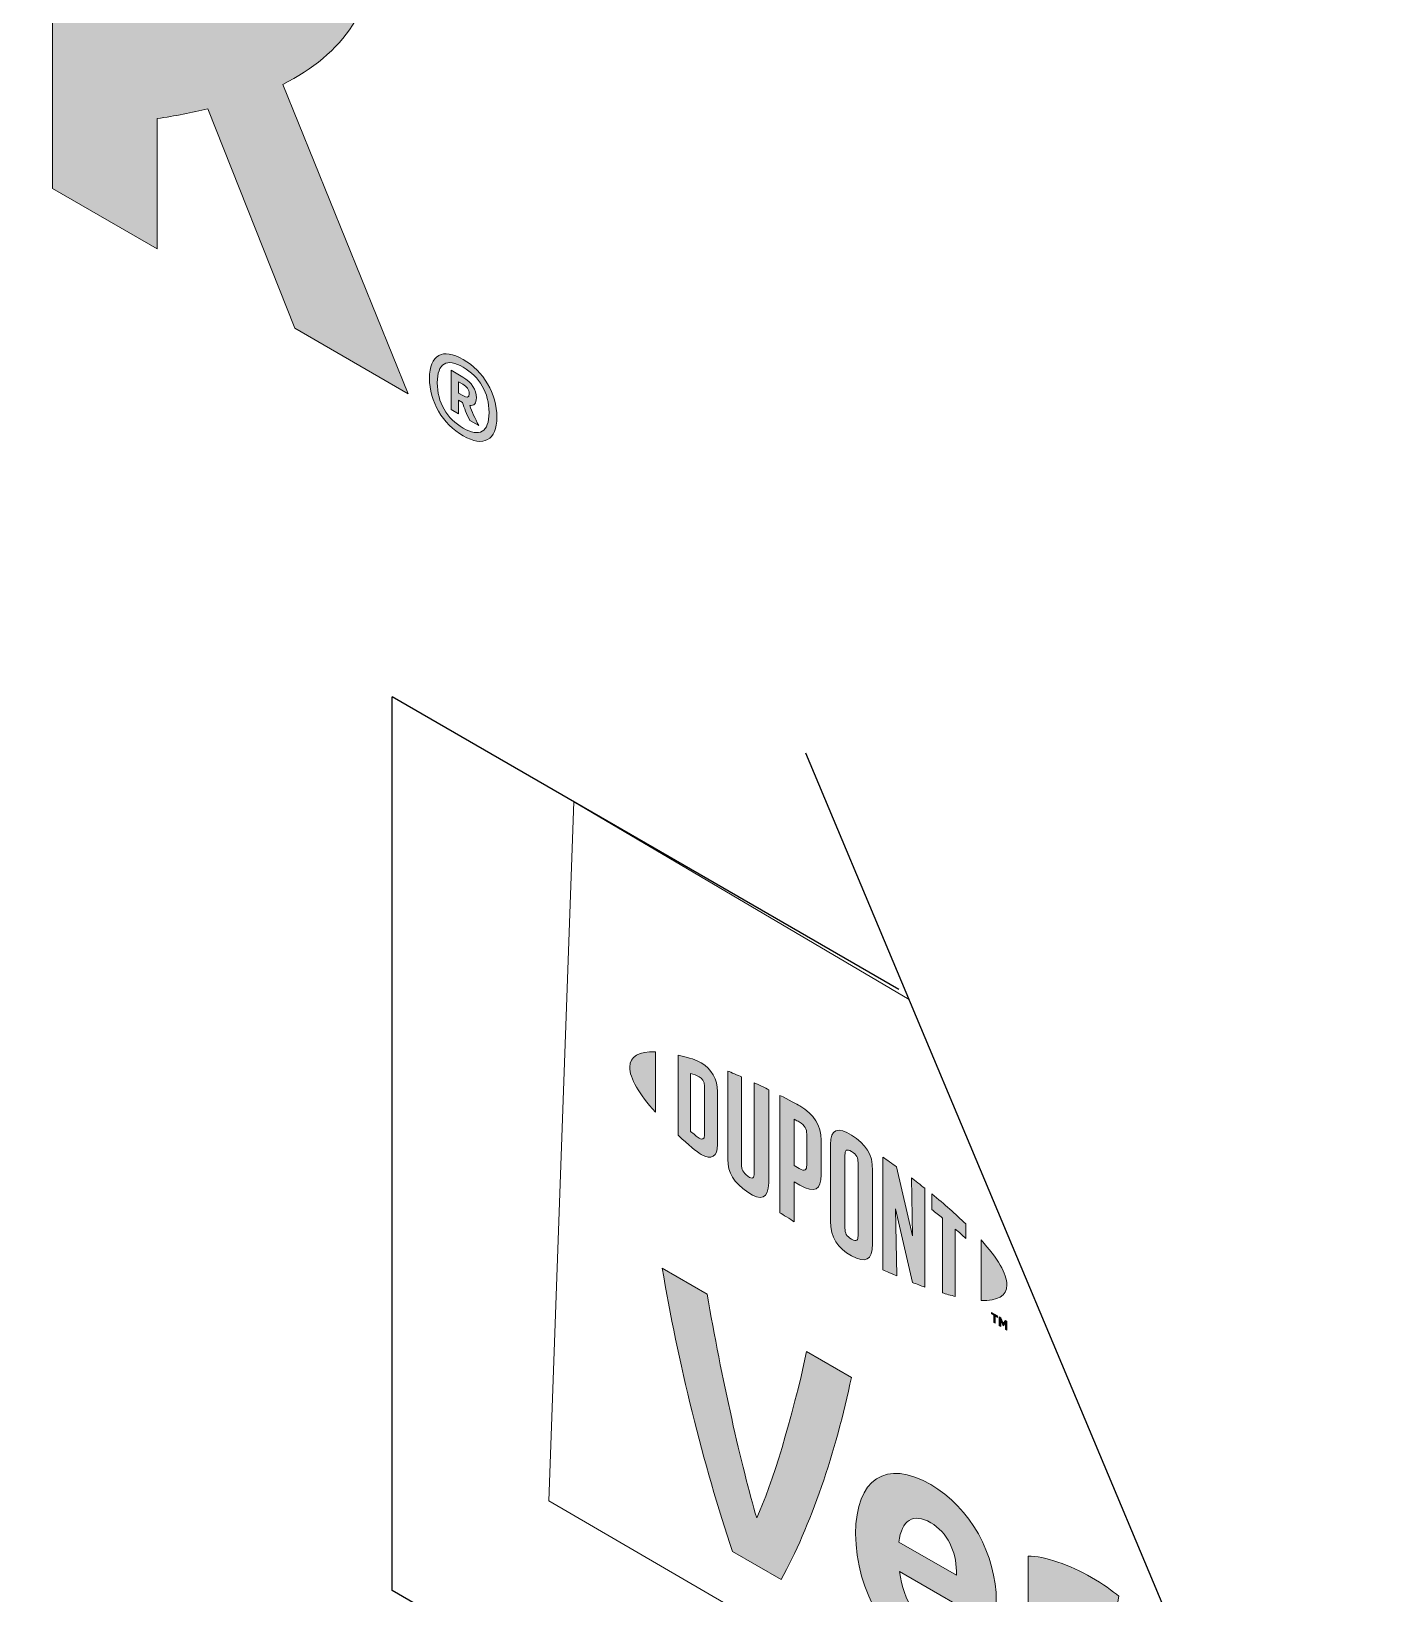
# Model space of a CAD drawing. Header units: inches. Extents: x -20.7 to 76.3, y -55.2 to 19.1.
# Drawn here: x 62.811 to 63.295, y -34.939 to -34.376 of the extents above; entities that cross this region are included whole.
import ezdxf

# ---------------------------------------------------------------- set-up
doc = ezdxf.new("R2010")
doc.units = ezdxf.units.IN
doc.header["$MEASUREMENT"] = 0
for name, color, linetype, lineweight in [('G-ANNO-TTLB', 7, 'Continuous', 0), ('LOGOS', 7, 'Continuous', 0), ('TYVEK', 7, 'Continuous', 0)]:
    doc.layers.add(name, color=color, linetype=linetype, lineweight=lineweight)

# ---------------------------------------------------------------- blocks, each defined once
blk = doc.blocks.new('Block_343')
at = {"layer": 'TYVEK', "true_color": 0x18467f, "transparency": 33554687}
h = blk.add_hatch(color=156, dxfattribs=at)
h.dxf.hatch_style = 2
edge = h.paths.add_edge_path()
edge.add_spline(control_points=[(63.02603, -34.74903), (63.02603, -34.75302), (63.0294, -34.75869), (63.03529, -34.76529), (63.03529, -34.76529), (63.03529, -34.74354), (63.03529, -34.74354), (63.0294, -34.74332), (63.02603, -34.74508), (63.02603, -34.74903)], knot_values=[0, 0, 0, 0, 1, 1, 1, 2, 2, 2, 3, 3, 3, 3], degree=3, periodic=0)
edge.add_line((63.02603, -34.74903), (63.02603, -34.74903))
h = blk.add_hatch(color=156, dxfattribs=at)
h.dxf.hatch_style = 2
edge = h.paths.add_edge_path()
edge.add_spline(control_points=[(63.05298, -34.77348), (63.05298, -34.77514), (63.0521, -34.7752), (63.05106, -34.77459), (63.05024, -34.77412), (63.04899, -34.77306), (63.04796, -34.77215), (63.04796, -34.77215), (63.04796, -34.75135), (63.04796, -34.75135), (63.04899, -34.75163), (63.05024, -34.75202), (63.05106, -34.75249), (63.0521, -34.75309), (63.05298, -34.75415), (63.05298, -34.75582), (63.05298, -34.75582), (63.05298, -34.77348), (63.05298, -34.77348)], knot_values=[0, 0, 0, 0, 1, 1, 1, 2, 2, 2, 3, 3, 3, 4, 4, 4, 5, 5, 5, 6, 6, 6, 6], degree=3, periodic=0)
edge = h.paths.add_edge_path()
edge.add_spline(control_points=[(63.05174, -34.74744), (63.0501, -34.74649), (63.04773, -34.74568), (63.04343, -34.74473), (63.04343, -34.74473), (63.04343, -34.77356), (63.04343, -34.77356), (63.04721, -34.77704), (63.0501, -34.77948), (63.05174, -34.78042), (63.05553, -34.78261), (63.05766, -34.78119), (63.05766, -34.77692), (63.05766, -34.77692), (63.05766, -34.75779), (63.05766, -34.75779), (63.05766, -34.75352), (63.05553, -34.74963), (63.05174, -34.74744)], knot_values=[0, 0, 0, 0, 1, 1, 1, 2, 2, 2, 3, 3, 3, 4, 4, 4, 5, 5, 5, 6, 6, 6, 6], degree=3, periodic=0)
edge.add_line((63.05174, -34.74744), (63.05174, -34.74744))
h = blk.add_hatch(color=156, dxfattribs=at)
h.dxf.hatch_style = 2
edge = h.paths.add_edge_path()
edge.add_spline(control_points=[(63.07087, -34.78719), (63.07087, -34.78886), (63.07037, -34.78962), (63.06855, -34.78832), (63.06677, -34.78704), (63.06629, -34.7859), (63.06629, -34.78392), (63.06629, -34.78392), (63.06629, -34.75255), (63.06629, -34.75255), (63.0651, -34.75201), (63.06246, -34.75091), (63.06133, -34.75044), (63.06133, -34.75044), (63.06133, -34.78217), (63.06133, -34.78217), (63.06133, -34.78724), (63.06347, -34.79045), (63.06855, -34.79405), (63.0732, -34.79734), (63.07605, -34.79629), (63.07605, -34.79067), (63.07605, -34.79067), (63.07605, -34.75714), (63.07605, -34.75714), (63.07507, -34.75664), (63.07189, -34.75512), (63.07087, -34.75465), (63.07087, -34.75465), (63.07087, -34.78719), (63.07087, -34.78719)], knot_values=[0, 0, 0, 0, 1, 1, 1, 2, 2, 2, 3, 3, 3, 4, 4, 4, 5, 5, 5, 6, 6, 6, 7, 7, 7, 8, 8, 8, 9, 9, 9, 10, 10, 10, 10], degree=3, periodic=0)
h = blk.add_hatch(color=156, dxfattribs=at)
h.dxf.hatch_style = 2
edge = h.paths.add_edge_path()
edge.add_spline(control_points=[(63.08973, -34.78429), (63.08973, -34.78611), (63.08918, -34.78671), (63.08708, -34.7855), (63.08708, -34.7855), (63.08526, -34.78446), (63.08526, -34.78446), (63.08526, -34.78446), (63.08526, -34.7678), (63.08526, -34.7678), (63.08607, -34.76821), (63.0865, -34.76845), (63.08699, -34.76873), (63.08926, -34.77005), (63.08973, -34.77131), (63.08973, -34.77316), (63.08973, -34.77316), (63.08973, -34.78429), (63.08973, -34.78429)], knot_values=[0, 0, 0, 0, 1, 1, 1, 2, 2, 2, 3, 3, 3, 4, 4, 4, 5, 5, 5, 6, 6, 6, 6], degree=3, periodic=0)
edge = h.paths.add_edge_path()
edge.add_spline(control_points=[(63.08729, -34.76301), (63.08639, -34.76249), (63.0831, -34.76073), (63.08009, -34.75919), (63.08009, -34.75919), (63.08009, -34.80142), (63.08009, -34.80142), (63.08111, -34.80207), (63.08381, -34.80379), (63.08526, -34.80467), (63.08526, -34.80467), (63.08526, -34.79033), (63.08526, -34.79033), (63.08526, -34.79033), (63.08729, -34.79149), (63.08729, -34.79149), (63.09271, -34.79461), (63.09496, -34.79312), (63.09496, -34.78776), (63.09496, -34.78776), (63.09496, -34.77531), (63.09496, -34.77531), (63.09496, -34.77006), (63.09243, -34.76598), (63.08729, -34.76301)], knot_values=[0, 0, 0, 0, 1, 1, 1, 2, 2, 2, 3, 3, 3, 4, 4, 4, 5, 5, 5, 6, 6, 6, 7, 7, 7, 8, 8, 8, 8], degree=3, periodic=0)
edge.add_line((63.08729, -34.76301), (63.08729, -34.76301))
h = blk.add_hatch(color=156, dxfattribs=at)
h.dxf.hatch_style = 2
edge = h.paths.add_edge_path()
edge.add_spline(control_points=[(63.10822, -34.80972), (63.10822, -34.81139), (63.10774, -34.81197), (63.1059, -34.81097), (63.10402, -34.80995), (63.1035, -34.80872), (63.1035, -34.80699), (63.1035, -34.80699), (63.1035, -34.78067), (63.1035, -34.78067), (63.1035, -34.77894), (63.10402, -34.77828), (63.1059, -34.77942), (63.10774, -34.78055), (63.10822, -34.78172), (63.10822, -34.78339), (63.10822, -34.78339), (63.10822, -34.80972), (63.10822, -34.80972)], knot_values=[0, 0, 0, 0, 1, 1, 1, 2, 2, 2, 3, 3, 3, 4, 4, 4, 5, 5, 5, 6, 6, 6, 6], degree=3, periodic=0)
edge = h.paths.add_edge_path()
edge.add_spline(control_points=[(63.1059, -34.77352), (63.10111, -34.77049), (63.09825, -34.77127), (63.09825, -34.77683), (63.09825, -34.77683), (63.09825, -34.80445), (63.09825, -34.80445), (63.09825, -34.81032), (63.10084, -34.81424), (63.1059, -34.81691), (63.11086, -34.81952), (63.11345, -34.81886), (63.11345, -34.81261), (63.11345, -34.81261), (63.11345, -34.78624), (63.11345, -34.78624), (63.11345, -34.78029), (63.11111, -34.77682), (63.1059, -34.77352)], knot_values=[0, 0, 0, 0, 1, 1, 1, 2, 2, 2, 3, 3, 3, 4, 4, 4, 5, 5, 5, 6, 6, 6, 6], degree=3, periodic=0)
edge.add_line((63.1059, -34.77352), (63.1059, -34.77352))
h = blk.add_hatch(color=156, dxfattribs=at)
h.dxf.hatch_style = 2
edge = h.paths.add_edge_path()
edge.add_spline(control_points=[(63.12781, -34.8097), (63.12781, -34.8097), (63.12207, -34.78491), (63.12207, -34.78491), (63.12051, -34.78377), (63.11862, -34.78244), (63.11717, -34.78145), (63.11717, -34.78145), (63.11717, -34.82198), (63.11717, -34.82198), (63.11819, -34.82245), (63.1208, -34.82362), (63.12215, -34.8242), (63.12215, -34.8242), (63.12174, -34.80008), (63.12174, -34.80008), (63.12174, -34.80008), (63.12781, -34.82654), (63.12781, -34.82654), (63.12911, -34.82705), (63.13099, -34.82776), (63.13223, -34.82821), (63.13223, -34.82821), (63.13223, -34.7926), (63.13223, -34.7926), (63.13094, -34.79156), (63.12859, -34.78975), (63.12746, -34.7889), (63.12746, -34.7889), (63.12781, -34.8097), (63.12781, -34.8097)], knot_values=[0, 0, 0, 0, 1, 1, 1, 2, 2, 2, 3, 3, 3, 4, 4, 4, 5, 5, 5, 6, 6, 6, 7, 7, 7, 8, 8, 8, 9, 9, 9, 10, 10, 10, 10], degree=3, periodic=0)
h = blk.add_hatch(color=156, dxfattribs=at)
h.dxf.hatch_style = 2
edge = h.paths.add_edge_path()
edge.add_spline(control_points=[(63.13479, -34.80031), (63.13607, -34.80131), (63.13734, -34.80233), (63.13857, -34.80335), (63.13857, -34.80335), (63.13857, -34.83029), (63.13857, -34.83029), (63.1397, -34.83065), (63.1418, -34.83123), (63.1432, -34.83156), (63.1432, -34.83156), (63.1432, -34.8073), (63.1432, -34.8073), (63.14455, -34.80848), (63.14582, -34.80961), (63.14697, -34.81066), (63.14697, -34.81066), (63.14697, -34.80546), (63.14697, -34.80546), (63.14331, -34.80188), (63.13939, -34.79842), (63.13479, -34.79467), (63.13479, -34.79467), (63.13479, -34.80031), (63.13479, -34.80031)], knot_values=[0, 0, 0, 0, 1, 1, 1, 2, 2, 2, 3, 3, 3, 4, 4, 4, 5, 5, 5, 6, 6, 6, 7, 7, 7, 8, 8, 8, 8], degree=3, periodic=0)
h = blk.add_hatch(color=156, dxfattribs=at)
h.dxf.hatch_style = 2
edge = h.paths.add_edge_path()
edge.add_spline(control_points=[(63.1618, -34.82742), (63.1618, -34.83141), (63.15842, -34.83318), (63.15253, -34.83299), (63.15253, -34.83299), (63.15253, -34.81123), (63.15253, -34.81123), (63.15842, -34.81781), (63.1618, -34.82347), (63.1618, -34.82742)], knot_values=[0, 0, 0, 0, 1, 1, 1, 2, 2, 2, 3, 3, 3, 3], degree=3, periodic=0)
edge.add_line((63.1618, -34.82742), (63.1618, -34.82742))
h = blk.add_hatch(color=156, dxfattribs=at)
h.dxf.hatch_style = 2
edge = h.paths.add_edge_path()
edge.add_spline(control_points=[(63.15905, -34.83892), (63.15905, -34.83892), (63.15961, -34.83925), (63.15961, -34.83925), (63.15961, -34.83925), (63.16044, -34.84121), (63.16044, -34.84121), (63.16044, -34.84121), (63.16126, -34.8402), (63.16126, -34.8402), (63.16126, -34.8402), (63.1618, -34.84051), (63.1618, -34.84051), (63.1618, -34.84051), (63.1618, -34.84365), (63.1618, -34.84365), (63.1618, -34.84365), (63.16129, -34.84336), (63.16129, -34.84336), (63.16129, -34.84336), (63.16129, -34.84113), (63.16129, -34.84113), (63.16129, -34.84113), (63.16045, -34.84214), (63.16045, -34.84214), (63.16045, -34.84214), (63.1604, -34.84211), (63.1604, -34.84211), (63.1604, -34.84211), (63.15955, -34.84012), (63.15955, -34.84012), (63.15955, -34.84012), (63.15955, -34.84235), (63.15955, -34.84235), (63.15955, -34.84235), (63.15905, -34.84206), (63.15905, -34.84206), (63.15905, -34.84206), (63.15905, -34.83892), (63.15905, -34.83892)], knot_values=[0, 0, 0, 0, 1, 1, 1, 2, 2, 2, 3, 3, 3, 4, 4, 4, 5, 5, 5, 6, 6, 6, 7, 7, 7, 8, 8, 8, 9, 9, 9, 10, 10, 10, 11, 11, 11, 12, 12, 12, 13, 13, 13, 13], degree=3, periodic=0)
edge = h.paths.add_edge_path()
edge.add_spline(control_points=[(63.15709, -34.83834), (63.15709, -34.83834), (63.15625, -34.83786), (63.15625, -34.83786), (63.15625, -34.83786), (63.15625, -34.83731), (63.15625, -34.83731), (63.15625, -34.83731), (63.15846, -34.83858), (63.15846, -34.83858), (63.15846, -34.83858), (63.15846, -34.83913), (63.15846, -34.83913), (63.15846, -34.83913), (63.15762, -34.83864), (63.15762, -34.83864), (63.15762, -34.83864), (63.15762, -34.84123), (63.15762, -34.84123), (63.15762, -34.84123), (63.15709, -34.84093), (63.15709, -34.84093), (63.15709, -34.84093), (63.15709, -34.83834), (63.15709, -34.83834)], knot_values=[0, 0, 0, 0, 1, 1, 1, 2, 2, 2, 3, 3, 3, 4, 4, 4, 5, 5, 5, 6, 6, 6, 7, 7, 7, 8, 8, 8, 8], degree=3, periodic=0)
at = {"layer": 'TYVEK'}
for points, knots in [([(63.02603, -34.74903), (63.02603, -34.75302), (63.0294, -34.75869), (63.03529, -34.76529), (63.03529, -34.76529), (63.03529, -34.74354), (63.03529, -34.74354), (63.0294, -34.74332), (63.02603, -34.74508), (63.02603, -34.74903)], [0, 0, 0, 0, 1, 1, 1, 2, 2, 2, 3, 3, 3, 3]), ([(63.05174, -34.74744), (63.0501, -34.74649), (63.04773, -34.74568), (63.04343, -34.74473), (63.04343, -34.74473), (63.04343, -34.77356), (63.04343, -34.77356), (63.04721, -34.77704), (63.0501, -34.77948), (63.05174, -34.78042), (63.05553, -34.78261), (63.05766, -34.78119), (63.05766, -34.77692), (63.05766, -34.77692), (63.05766, -34.75779), (63.05766, -34.75779), (63.05766, -34.75352), (63.05553, -34.74963), (63.05174, -34.74744)], [0, 0, 0, 0, 1, 1, 1, 2, 2, 2, 3, 3, 3, 4, 4, 4, 5, 5, 5, 6, 6, 6, 6]), ([(63.05298, -34.77348), (63.05298, -34.77514), (63.0521, -34.7752), (63.05106, -34.77459), (63.05024, -34.77412), (63.04899, -34.77306), (63.04796, -34.77215), (63.04796, -34.77215), (63.04796, -34.75135), (63.04796, -34.75135), (63.04899, -34.75163), (63.05024, -34.75202), (63.05106, -34.75249), (63.0521, -34.75309), (63.05298, -34.75415), (63.05298, -34.75582), (63.05298, -34.75582), (63.05298, -34.77348), (63.05298, -34.77348)], [0, 0, 0, 0, 1, 1, 1, 2, 2, 2, 3, 3, 3, 4, 4, 4, 5, 5, 5, 6, 6, 6, 6]), ([(63.07087, -34.78719), (63.07087, -34.78886), (63.07037, -34.78962), (63.06855, -34.78832), (63.06677, -34.78704), (63.06629, -34.7859), (63.06629, -34.78392), (63.06629, -34.78392), (63.06629, -34.75255), (63.06629, -34.75255), (63.0651, -34.75201), (63.06246, -34.75091), (63.06133, -34.75044), (63.06133, -34.75044), (63.06133, -34.78217), (63.06133, -34.78217), (63.06133, -34.78724), (63.06347, -34.79045), (63.06855, -34.79405), (63.0732, -34.79734), (63.07605, -34.79629), (63.07605, -34.79067), (63.07605, -34.79067), (63.07605, -34.75714), (63.07605, -34.75714), (63.07507, -34.75664), (63.07189, -34.75512), (63.07087, -34.75465), (63.07087, -34.75465), (63.07087, -34.78719), (63.07087, -34.78719)], [0, 0, 0, 0, 1, 1, 1, 2, 2, 2, 3, 3, 3, 4, 4, 4, 5, 5, 5, 6, 6, 6, 7, 7, 7, 8, 8, 8, 9, 9, 9, 10, 10, 10, 10]), ([(63.08729, -34.76301), (63.08639, -34.76249), (63.0831, -34.76073), (63.08009, -34.75919), (63.08009, -34.75919), (63.08009, -34.80142), (63.08009, -34.80142), (63.08111, -34.80207), (63.08381, -34.80379), (63.08526, -34.80467), (63.08526, -34.80467), (63.08526, -34.79033), (63.08526, -34.79033), (63.08526, -34.79033), (63.08729, -34.79149), (63.08729, -34.79149), (63.09271, -34.79461), (63.09496, -34.79312), (63.09496, -34.78776), (63.09496, -34.78776), (63.09496, -34.77531), (63.09496, -34.77531), (63.09496, -34.77006), (63.09243, -34.76598), (63.08729, -34.76301)], [0, 0, 0, 0, 1, 1, 1, 2, 2, 2, 3, 3, 3, 4, 4, 4, 5, 5, 5, 6, 6, 6, 7, 7, 7, 8, 8, 8, 8]), ([(63.08973, -34.78429), (63.08973, -34.78611), (63.08918, -34.78671), (63.08708, -34.7855), (63.08708, -34.7855), (63.08526, -34.78446), (63.08526, -34.78446), (63.08526, -34.78446), (63.08526, -34.7678), (63.08526, -34.7678), (63.08607, -34.76821), (63.0865, -34.76845), (63.08699, -34.76873), (63.08926, -34.77005), (63.08973, -34.77131), (63.08973, -34.77316), (63.08973, -34.77316), (63.08973, -34.78429), (63.08973, -34.78429)], [0, 0, 0, 0, 1, 1, 1, 2, 2, 2, 3, 3, 3, 4, 4, 4, 5, 5, 5, 6, 6, 6, 6]), ([(63.1059, -34.77352), (63.10111, -34.77049), (63.09825, -34.77127), (63.09825, -34.77683), (63.09825, -34.77683), (63.09825, -34.80445), (63.09825, -34.80445), (63.09825, -34.81032), (63.10084, -34.81424), (63.1059, -34.81691), (63.11086, -34.81952), (63.11345, -34.81886), (63.11345, -34.81261), (63.11345, -34.81261), (63.11345, -34.78624), (63.11345, -34.78624), (63.11345, -34.78029), (63.11111, -34.77682), (63.1059, -34.77352)], [0, 0, 0, 0, 1, 1, 1, 2, 2, 2, 3, 3, 3, 4, 4, 4, 5, 5, 5, 6, 6, 6, 6]), ([(63.10822, -34.80972), (63.10822, -34.81139), (63.10774, -34.81197), (63.1059, -34.81097), (63.10402, -34.80995), (63.1035, -34.80872), (63.1035, -34.80699), (63.1035, -34.80699), (63.1035, -34.78067), (63.1035, -34.78067), (63.1035, -34.77894), (63.10402, -34.77828), (63.1059, -34.77942), (63.10774, -34.78055), (63.10822, -34.78172), (63.10822, -34.78339), (63.10822, -34.78339), (63.10822, -34.80972), (63.10822, -34.80972)], [0, 0, 0, 0, 1, 1, 1, 2, 2, 2, 3, 3, 3, 4, 4, 4, 5, 5, 5, 6, 6, 6, 6]), ([(63.12781, -34.8097), (63.12781, -34.8097), (63.12207, -34.78491), (63.12207, -34.78491), (63.12051, -34.78377), (63.11862, -34.78244), (63.11717, -34.78145), (63.11717, -34.78145), (63.11717, -34.82198), (63.11717, -34.82198), (63.11819, -34.82245), (63.1208, -34.82362), (63.12215, -34.8242), (63.12215, -34.8242), (63.12174, -34.80008), (63.12174, -34.80008), (63.12174, -34.80008), (63.12781, -34.82654), (63.12781, -34.82654), (63.12911, -34.82705), (63.13099, -34.82776), (63.13223, -34.82821), (63.13223, -34.82821), (63.13223, -34.7926), (63.13223, -34.7926), (63.13094, -34.79156), (63.12859, -34.78975), (63.12746, -34.7889), (63.12746, -34.7889), (63.12781, -34.8097), (63.12781, -34.8097)], [0, 0, 0, 0, 1, 1, 1, 2, 2, 2, 3, 3, 3, 4, 4, 4, 5, 5, 5, 6, 6, 6, 7, 7, 7, 8, 8, 8, 9, 9, 9, 10, 10, 10, 10]), ([(63.13479, -34.80031), (63.13607, -34.80131), (63.13734, -34.80233), (63.13857, -34.80335), (63.13857, -34.80335), (63.13857, -34.83029), (63.13857, -34.83029), (63.1397, -34.83065), (63.1418, -34.83123), (63.1432, -34.83156), (63.1432, -34.83156), (63.1432, -34.8073), (63.1432, -34.8073), (63.14455, -34.80848), (63.14582, -34.80961), (63.14697, -34.81066), (63.14697, -34.81066), (63.14697, -34.80546), (63.14697, -34.80546), (63.14331, -34.80188), (63.13939, -34.79842), (63.13479, -34.79467), (63.13479, -34.79467), (63.13479, -34.80031), (63.13479, -34.80031)], [0, 0, 0, 0, 1, 1, 1, 2, 2, 2, 3, 3, 3, 4, 4, 4, 5, 5, 5, 6, 6, 6, 7, 7, 7, 8, 8, 8, 8]), ([(63.1618, -34.82742), (63.1618, -34.83141), (63.15842, -34.83318), (63.15253, -34.83299), (63.15253, -34.83299), (63.15253, -34.81123), (63.15253, -34.81123), (63.15842, -34.81781), (63.1618, -34.82347), (63.1618, -34.82742)], [0, 0, 0, 0, 1, 1, 1, 2, 2, 2, 3, 3, 3, 3]), ([(63.15709, -34.83834), (63.15709, -34.83834), (63.15625, -34.83786), (63.15625, -34.83786), (63.15625, -34.83786), (63.15625, -34.83731), (63.15625, -34.83731), (63.15625, -34.83731), (63.15846, -34.83858), (63.15846, -34.83858), (63.15846, -34.83858), (63.15846, -34.83913), (63.15846, -34.83913), (63.15846, -34.83913), (63.15762, -34.83864), (63.15762, -34.83864), (63.15762, -34.83864), (63.15762, -34.84123), (63.15762, -34.84123), (63.15762, -34.84123), (63.15709, -34.84093), (63.15709, -34.84093), (63.15709, -34.84093), (63.15709, -34.83834), (63.15709, -34.83834)], [0, 0, 0, 0, 1, 1, 1, 2, 2, 2, 3, 3, 3, 4, 4, 4, 5, 5, 5, 6, 6, 6, 7, 7, 7, 8, 8, 8, 8]), ([(63.15905, -34.83892), (63.15905, -34.83892), (63.15961, -34.83925), (63.15961, -34.83925), (63.15961, -34.83925), (63.16044, -34.84121), (63.16044, -34.84121), (63.16044, -34.84121), (63.16126, -34.8402), (63.16126, -34.8402), (63.16126, -34.8402), (63.1618, -34.84051), (63.1618, -34.84051), (63.1618, -34.84051), (63.1618, -34.84365), (63.1618, -34.84365), (63.1618, -34.84365), (63.16129, -34.84336), (63.16129, -34.84336), (63.16129, -34.84336), (63.16129, -34.84113), (63.16129, -34.84113), (63.16129, -34.84113), (63.16045, -34.84214), (63.16045, -34.84214), (63.16045, -34.84214), (63.1604, -34.84211), (63.1604, -34.84211), (63.1604, -34.84211), (63.15955, -34.84012), (63.15955, -34.84012), (63.15955, -34.84012), (63.15955, -34.84235), (63.15955, -34.84235), (63.15955, -34.84235), (63.15905, -34.84206), (63.15905, -34.84206), (63.15905, -34.84206), (63.15905, -34.83892), (63.15905, -34.83892)], [0, 0, 0, 0, 1, 1, 1, 2, 2, 2, 3, 3, 3, 4, 4, 4, 5, 5, 5, 6, 6, 6, 7, 7, 7, 8, 8, 8, 9, 9, 9, 10, 10, 10, 11, 11, 11, 12, 12, 12, 13, 13, 13, 13])]:
    blk.add_open_spline(points, degree=3, knots=knots, dxfattribs=at)
blk = doc.blocks.new('Block_346')
at = {"layer": 'TYVEK', "true_color": 0x18467f, "transparency": 33554687}
h = blk.add_hatch(color=156, dxfattribs=at)
h.dxf.hatch_style = 2
edge = h.paths.add_edge_path()
edge.add_spline(control_points=[(63.06303, -34.92337), (63.05258, -34.89237), (63.04322, -34.85439), (63.03777, -34.82142), (63.03777, -34.82142), (63.05389, -34.83072), (63.05389, -34.83072), (63.059, -34.86051), (63.06641, -34.89337), (63.07174, -34.9113), (63.07719, -34.89959), (63.08459, -34.87528), (63.08971, -34.8514), (63.08971, -34.8514), (63.10582, -34.8607), (63.10582, -34.8607), (63.10038, -34.88739), (63.09102, -34.91456), (63.08056, -34.93349), (63.08056, -34.93349), (63.06303, -34.92337), (63.06303, -34.92337)], knot_values=[0, 0, 0, 0, 1, 1, 1, 2, 2, 2, 3, 3, 3, 4, 4, 4, 5, 5, 5, 6, 6, 6, 7, 7, 7, 7], degree=3, periodic=0)
h = blk.add_hatch(color=156, dxfattribs=at)
h.dxf.hatch_style = 2
edge = h.paths.add_edge_path()
edge.add_spline(control_points=[(63.12292, -34.92), (63.12292, -34.92), (63.14361, -34.93195), (63.14361, -34.93195), (63.14361, -34.93195), (63.14361, -34.93045), (63.14361, -34.93045), (63.14361, -34.92346), (63.14034, -34.91646), (63.13436, -34.913), (63.12804, -34.90935), (63.1239, -34.91208), (63.12292, -34.92)], knot_values=[0, 0, 0, 0, 1, 1, 1, 2, 2, 2, 3, 3, 3, 4, 4, 4, 4], degree=3, periodic=0)
edge = h.paths.add_edge_path()
edge.add_spline(control_points=[(63.15592, -34.97425), (63.15112, -34.97398), (63.14405, -34.97164), (63.13686, -34.96749), (63.11933, -34.95737), (63.10735, -34.93773), (63.10735, -34.91701), (63.10735, -34.89716), (63.11835, -34.89003), (63.13436, -34.89927), (63.14862, -34.90751), (63.15798, -34.92452), (63.15798, -34.94125), (63.15798, -34.94499), (63.15777, -34.94811), (63.15755, -34.95048), (63.15755, -34.95048), (63.12314, -34.93061), (63.12314, -34.93061), (63.12456, -34.94142), (63.12967, -34.94887), (63.13839, -34.95389), (63.14372, -34.95697), (63.14884, -34.95856), (63.15352, -34.95901), (63.15352, -34.95901), (63.15592, -34.97425), (63.15592, -34.97425)], knot_values=[0, 0, 0, 0, 1, 1, 1, 2, 2, 2, 3, 3, 3, 4, 4, 4, 5, 5, 5, 6, 6, 6, 7, 7, 7, 8, 8, 8, 9, 9, 9, 9], degree=3, periodic=0)
h = blk.add_hatch(color=156, dxfattribs=at)
h.dxf.hatch_style = 2
edge = h.paths.add_edge_path()
edge.add_spline(control_points=[(63.19228, -34.93271), (63.1962, -34.93498), (63.19991, -34.93761), (63.20208, -34.9395), (63.20208, -34.9395), (63.19991, -34.95234), (63.19991, -34.95234), (63.19806, -34.95053), (63.19577, -34.94896), (63.19348, -34.94764), (63.18945, -34.94531), (63.18673, -34.94461), (63.18445, -34.94454), (63.18445, -34.94454), (63.18445, -34.99347), (63.18445, -34.99347), (63.18445, -34.99347), (63.16942, -34.98479), (63.16942, -34.98479), (63.16942, -34.98479), (63.16942, -34.92501), (63.16942, -34.92501), (63.1753, -34.92503), (63.18445, -34.92819), (63.19228, -34.93271)], knot_values=[0, 0, 0, 0, 1, 1, 1, 2, 2, 2, 3, 3, 3, 4, 4, 4, 5, 5, 5, 6, 6, 6, 7, 7, 7, 8, 8, 8, 8], degree=3, periodic=0)
at = {"layer": 'TYVEK'}
for points, knots in [([(63.06303, -34.92337), (63.05258, -34.89237), (63.04322, -34.85439), (63.03777, -34.82142), (63.03777, -34.82142), (63.05389, -34.83072), (63.05389, -34.83072), (63.059, -34.86051), (63.06641, -34.89337), (63.07174, -34.9113), (63.07719, -34.89959), (63.08459, -34.87528), (63.08971, -34.8514), (63.08971, -34.8514), (63.10582, -34.8607), (63.10582, -34.8607), (63.10038, -34.88739), (63.09102, -34.91456), (63.08056, -34.93349), (63.08056, -34.93349), (63.06303, -34.92337), (63.06303, -34.92337)], [0, 0, 0, 0, 1, 1, 1, 2, 2, 2, 3, 3, 3, 4, 4, 4, 5, 5, 5, 6, 6, 6, 7, 7, 7, 7]), ([(63.15592, -34.97425), (63.15112, -34.97398), (63.14405, -34.97164), (63.13686, -34.96749), (63.11933, -34.95737), (63.10735, -34.93773), (63.10735, -34.91701), (63.10735, -34.89716), (63.11835, -34.89003), (63.13436, -34.89927), (63.14862, -34.90751), (63.15798, -34.92452), (63.15798, -34.94125), (63.15798, -34.94499), (63.15777, -34.94811), (63.15755, -34.95048), (63.15755, -34.95048), (63.12314, -34.93061), (63.12314, -34.93061), (63.12456, -34.94142), (63.12967, -34.94887), (63.13839, -34.95389), (63.14372, -34.95697), (63.14884, -34.95856), (63.15352, -34.95901), (63.15352, -34.95901), (63.15592, -34.97425), (63.15592, -34.97425)], [0, 0, 0, 0, 1, 1, 1, 2, 2, 2, 3, 3, 3, 4, 4, 4, 5, 5, 5, 6, 6, 6, 7, 7, 7, 8, 8, 8, 9, 9, 9, 9]), ([(63.12292, -34.92), (63.12292, -34.92), (63.14361, -34.93195), (63.14361, -34.93195), (63.14361, -34.93195), (63.14361, -34.93045), (63.14361, -34.93045), (63.14361, -34.92346), (63.14034, -34.91646), (63.13436, -34.913), (63.12804, -34.90935), (63.1239, -34.91208), (63.12292, -34.92)], [0, 0, 0, 0, 1, 1, 1, 2, 2, 2, 3, 3, 3, 4, 4, 4, 4]), ([(63.19228, -34.93271), (63.1962, -34.93498), (63.19991, -34.93761), (63.20208, -34.9395), (63.20208, -34.9395), (63.19991, -34.95234), (63.19991, -34.95234), (63.19806, -34.95053), (63.19577, -34.94896), (63.19348, -34.94764), (63.18945, -34.94531), (63.18673, -34.94461), (63.18445, -34.94454), (63.18445, -34.94454), (63.18445, -34.99347), (63.18445, -34.99347), (63.18445, -34.99347), (63.16942, -34.98479), (63.16942, -34.98479), (63.16942, -34.98479), (63.16942, -34.92501), (63.16942, -34.92501), (63.1753, -34.92503), (63.18445, -34.92819), (63.19228, -34.93271)], [0, 0, 0, 0, 1, 1, 1, 2, 2, 2, 3, 3, 3, 4, 4, 4, 5, 5, 5, 6, 6, 6, 7, 7, 7, 8, 8, 8, 8])]:
    blk.add_open_spline(points, degree=3, knots=knots, dxfattribs=at)
blk = doc.blocks.new('Block_344')
at = {"layer": 'TYVEK'}
blk.add_blockref('Block_346', (0, 0), dxfattribs=at)
blk = doc.blocks.new('Block_342')
at = {"layer": 'TYVEK'}
for name in ['Block_343', 'Block_344']:
    blk.add_blockref(name, (0, 0), dxfattribs=at)
blk = doc.blocks.new('Block_341')
at = {"layer": 'TYVEK'}
blk.add_blockref('Block_342', (0, 0), dxfattribs=at)
blk = doc.blocks.new('Block_340')
at = {"layer": 'TYVEK'}
blk.add_lwpolyline([(64.78221, -35.70127), (64.55314, -35.76991), (63.24836, -35.01511), (63.12659, -34.72469), (63.00589, -34.6535), (62.99696, -34.90515), (64.78221, -35.94443)], close=True, dxfattribs=at)
blk.add_blockref('Block_341', (0, 0), dxfattribs=at)
blk = doc.blocks.new('Block_658')
at = {"layer": 'LOGOS', "true_color": 0x848484, "transparency": 33554687}
h = blk.add_hatch(color=252, dxfattribs=at)
h.dxf.hatch_style = 2
edge = h.paths.add_edge_path()
edge.add_spline(control_points=[(62.90114, -34.39528), (62.90114, -34.39528), (62.94636, -34.50664), (62.94636, -34.50664), (62.94636, -34.50664), (62.9055, -34.48305), (62.9055, -34.48305), (62.9055, -34.48305), (62.87417, -34.40406), (62.87417, -34.40406), (62.86845, -34.40544), (62.86245, -34.40667), (62.85592, -34.40758), (62.85592, -34.40758), (62.85592, -34.45442), (62.85592, -34.45442), (62.85592, -34.45442), (62.81832, -34.43272), (62.81832, -34.43272), (62.81832, -34.43272), (62.81832, -34.20881), (62.81832, -34.20881), (62.81832, -34.20881), (62.85592, -34.22833), (62.85592, -34.22833), (62.85592, -34.22833), (62.85592, -34.36604), (62.85592, -34.36604), (62.88152, -34.36178), (62.89406, -34.34716), (62.89841, -34.31938), (62.89841, -34.31938), (62.93573, -34.34093), (62.93573, -34.34093), (62.93492, -34.36731), (62.92293, -34.38444), (62.90114, -34.39528)], knot_values=[0, 0, 0, 0, 1, 1, 1, 2, 2, 2, 3, 3, 3, 4, 4, 4, 5, 5, 5, 6, 6, 6, 7, 7, 7, 8, 8, 8, 9, 9, 9, 10, 10, 10, 11, 11, 11, 12, 12, 12, 12], degree=3, periodic=0)
at = {"layer": 'LOGOS'}
blk.add_open_spline([(62.90114, -34.39528), (62.90114, -34.39528), (62.94636, -34.50664), (62.94636, -34.50664), (62.94636, -34.50664), (62.9055, -34.48305), (62.9055, -34.48305), (62.9055, -34.48305), (62.87417, -34.40406), (62.87417, -34.40406), (62.86845, -34.40544), (62.86245, -34.40667), (62.85592, -34.40758), (62.85592, -34.40758), (62.85592, -34.45442), (62.85592, -34.45442), (62.85592, -34.45442), (62.81832, -34.43272), (62.81832, -34.43272), (62.81832, -34.43272), (62.81832, -34.20881), (62.81832, -34.20881), (62.81832, -34.20881), (62.85592, -34.22833), (62.85592, -34.22833), (62.85592, -34.22833), (62.85592, -34.36604), (62.85592, -34.36604), (62.88152, -34.36178), (62.89406, -34.34716), (62.89841, -34.31938), (62.89841, -34.31938), (62.93573, -34.34093), (62.93573, -34.34093), (62.93492, -34.36731), (62.92293, -34.38444), (62.90114, -34.39528)], degree=3, knots=[0, 0, 0, 0, 1, 1, 1, 2, 2, 2, 3, 3, 3, 4, 4, 4, 5, 5, 5, 6, 6, 6, 7, 7, 7, 8, 8, 8, 9, 9, 9, 10, 10, 10, 11, 11, 11, 12, 12, 12, 12], dxfattribs=at)
blk = doc.blocks.new('Block_657')
at = {"layer": 'LOGOS'}
blk.add_blockref('Block_658', (0, 0), dxfattribs=at)
blk = doc.blocks.new('Block_659')
at = {"layer": 'LOGOS', "true_color": 0x848484, "transparency": 33554687}
h = blk.add_hatch(color=252, dxfattribs=at)
h.dxf.hatch_style = 2
edge = h.paths.add_edge_path()
edge.add_spline(control_points=[(62.96439, -34.50232), (62.96439, -34.50232), (62.96439, -34.50642), (62.96439, -34.50642), (62.96439, -34.50642), (62.96595, -34.50732), (62.96595, -34.50732), (62.96746, -34.50819), (62.96827, -34.50819), (62.96827, -34.50664), (62.96827, -34.50508), (62.96746, -34.50409), (62.96595, -34.50322), (62.96595, -34.50322), (62.96439, -34.50232), (62.96439, -34.50232)], knot_values=[0, 0, 0, 0, 1, 1, 1, 2, 2, 2, 3, 3, 3, 4, 4, 4, 5, 5, 5, 5], degree=3, periodic=0)
edge = h.paths.add_edge_path()
edge.add_spline(control_points=[(62.96173, -34.49819), (62.96173, -34.49819), (62.96595, -34.50063), (62.96595, -34.50063), (62.96923, -34.50252), (62.97084, -34.50523), (62.97084, -34.50812), (62.97084, -34.51008), (62.97003, -34.51106), (62.96847, -34.51085), (62.96928, -34.5131), (62.97033, -34.51545), (62.97169, -34.51808), (62.97169, -34.51808), (62.96852, -34.51624), (62.96852, -34.51624), (62.96736, -34.5139), (62.96651, -34.51185), (62.9658, -34.50977), (62.9658, -34.50977), (62.96439, -34.50896), (62.96439, -34.50896), (62.96439, -34.50896), (62.96439, -34.51386), (62.96439, -34.51386), (62.96439, -34.51386), (62.96173, -34.51232), (62.96173, -34.51232), (62.96173, -34.51232), (62.96173, -34.49819), (62.96173, -34.49819)], knot_values=[0, 0, 0, 0, 1, 1, 1, 2, 2, 2, 3, 3, 3, 4, 4, 4, 5, 5, 5, 6, 6, 6, 7, 7, 7, 8, 8, 8, 9, 9, 9, 10, 10, 10, 10], degree=3, periodic=0)
edge = h.paths.add_edge_path()
edge.add_spline(control_points=[(62.9661, -34.49708), (62.96017, -34.49365), (62.95679, -34.49562), (62.95679, -34.50267), (62.95679, -34.50976), (62.96017, -34.51558), (62.9661, -34.519), (62.97199, -34.5224), (62.97542, -34.52051), (62.97542, -34.51342), (62.97542, -34.50638), (62.97199, -34.50048), (62.9661, -34.49708)], knot_values=[0, 0, 0, 0, 1, 1, 1, 2, 2, 2, 3, 3, 3, 4, 4, 4, 4], degree=3, periodic=0)
edge = h.paths.add_edge_path()
edge.add_spline(control_points=[(62.9661, -34.49425), (62.9734, -34.49847), (62.97824, -34.50662), (62.97824, -34.51505), (62.97824, -34.52347), (62.97335, -34.52596), (62.9661, -34.52177), (62.95871, -34.5175), (62.95398, -34.50946), (62.95398, -34.50104), (62.95398, -34.49261), (62.95876, -34.49001), (62.9661, -34.49425)], knot_values=[0, 0, 0, 0, 1, 1, 1, 2, 2, 2, 3, 3, 3, 4, 4, 4, 4], degree=3, periodic=0)
at = {"layer": 'LOGOS'}
for points, knots in [([(62.9661, -34.49425), (62.9734, -34.49847), (62.97824, -34.50662), (62.97824, -34.51505), (62.97824, -34.52347), (62.97335, -34.52596), (62.9661, -34.52177), (62.95871, -34.5175), (62.95398, -34.50946), (62.95398, -34.50104), (62.95398, -34.49261), (62.95876, -34.49001), (62.9661, -34.49425)], [0, 0, 0, 0, 1, 1, 1, 2, 2, 2, 3, 3, 3, 4, 4, 4, 4]), ([(62.9661, -34.49708), (62.96017, -34.49365), (62.95679, -34.49562), (62.95679, -34.50267), (62.95679, -34.50976), (62.96017, -34.51558), (62.9661, -34.519), (62.97199, -34.5224), (62.97542, -34.52051), (62.97542, -34.51342), (62.97542, -34.50638), (62.97199, -34.50048), (62.9661, -34.49708)], [0, 0, 0, 0, 1, 1, 1, 2, 2, 2, 3, 3, 3, 4, 4, 4, 4]), ([(62.96173, -34.49819), (62.96173, -34.49819), (62.96595, -34.50063), (62.96595, -34.50063), (62.96923, -34.50252), (62.97084, -34.50523), (62.97084, -34.50812), (62.97084, -34.51008), (62.97003, -34.51106), (62.96847, -34.51085), (62.96928, -34.5131), (62.97033, -34.51545), (62.97169, -34.51808), (62.97169, -34.51808), (62.96852, -34.51624), (62.96852, -34.51624), (62.96736, -34.5139), (62.96651, -34.51185), (62.9658, -34.50977), (62.9658, -34.50977), (62.96439, -34.50896), (62.96439, -34.50896), (62.96439, -34.50896), (62.96439, -34.51386), (62.96439, -34.51386), (62.96439, -34.51386), (62.96173, -34.51232), (62.96173, -34.51232), (62.96173, -34.51232), (62.96173, -34.49819), (62.96173, -34.49819)], [0, 0, 0, 0, 1, 1, 1, 2, 2, 2, 3, 3, 3, 4, 4, 4, 5, 5, 5, 6, 6, 6, 7, 7, 7, 8, 8, 8, 9, 9, 9, 10, 10, 10, 10]), ([(62.96439, -34.50232), (62.96439, -34.50232), (62.96439, -34.50642), (62.96439, -34.50642), (62.96439, -34.50642), (62.96595, -34.50732), (62.96595, -34.50732), (62.96746, -34.50819), (62.96827, -34.50819), (62.96827, -34.50664), (62.96827, -34.50508), (62.96746, -34.50409), (62.96595, -34.50322), (62.96595, -34.50322), (62.96439, -34.50232), (62.96439, -34.50232)], [0, 0, 0, 0, 1, 1, 1, 2, 2, 2, 3, 3, 3, 4, 4, 4, 5, 5, 5, 5])]:
    blk.add_open_spline(points, degree=3, knots=knots, dxfattribs=at)
blk = doc.blocks.new('Block_656')
at = {"layer": 'LOGOS'}
for name in ['Block_657', 'Block_659']:
    blk.add_blockref(name, (0, 0), dxfattribs=at)
blk = doc.blocks.new('Block_655')
at = {"layer": 'LOGOS'}
blk.add_blockref('Block_656', (0, 0), dxfattribs=at)
blk = doc.blocks.new('Block_653')
at = {"layer": 'LOGOS'}
blk.add_blockref('Block_655', (0, 0), dxfattribs=at)

msp = doc.modelspace()

# ---------------------------------------------------------------- hatches: boundary and pattern name
at = {"layer": 'G-ANNO-TTLB', "true_color": 0xff00ff, "transparency": 33554687}
h = msp.add_hatch(color=6, dxfattribs=at)
edge = h.paths.add_edge_path()
edge.add_spline(control_points=[(71.85725, -54.94557), (71.85725, -54.94557), (31.15722, -54.94557), (31.15722, -54.94557), (31.15722, -54.94557), (31.15722, -20.81027), (31.15722, -20.81027), (31.15722, -20.81027), (71.85725, -20.81027), (71.85725, -20.81027), (71.85725, -20.81027), (71.85725, -54.94557), (71.85725, -54.94557)], knot_values=[0, 0, 0, 0, 1, 1, 1, 2, 2, 2, 3, 3, 3, 4, 4, 4, 4], degree=3, periodic=0)
edge = h.paths.add_edge_path()
edge.add_spline(control_points=[(31.28226, -20.93531), (31.28226, -20.93531), (31.28226, -54.82054), (31.28226, -54.82054), (31.28226, -54.82054), (71.73222, -54.82054), (71.73222, -54.82054), (71.73222, -54.82054), (71.73222, -20.93531), (71.73222, -20.93531), (71.73222, -20.93531), (31.28226, -20.93531), (31.28226, -20.93531)], knot_values=[0, 0, 0, 0, 1, 1, 1, 2, 2, 2, 3, 3, 3, 4, 4, 4, 4], degree=3, periodic=0)
edge.add_line((31.28226, -20.93531), (31.28226, -20.93531))

# ---------------------------------------------------------------- linework, layer by layer
at = {"layer": 'G-ANNO-TTLB'}
for points in [[(71.85725, -54.94557), (71.85725, -54.94557), (31.15722, -54.94557), (31.15722, -54.94557), (31.15722, -54.94557), (31.15722, -20.81027), (31.15722, -20.81027), (31.15722, -20.81027), (71.85725, -20.81027), (71.85725, -20.81027), (71.85725, -20.81027), (71.85725, -54.94557), (71.85725, -54.94557)], [(31.28226, -20.93531), (31.28226, -20.93531), (31.28226, -54.82054), (31.28226, -54.82054), (31.28226, -54.82054), (71.73222, -54.82054), (71.73222, -54.82054), (71.73222, -54.82054), (71.73222, -20.93531), (71.73222, -20.93531), (71.73222, -20.93531), (31.28226, -20.93531), (31.28226, -20.93531)]]:
    msp.add_open_spline(points, degree=3, knots=[0, 0, 0, 0, 1, 1, 1, 2, 2, 2, 3, 3, 3, 4, 4, 4, 4], dxfattribs=at)
at = {"layer": 'TYVEK', "color": 1, "lineweight": 25, "true_color": 0xff0000}
for p, q in [((62.94059, -34.93745), (62.94059, -34.61578)), ((63.12292, -34.7211), (62.94059, -34.61578)), ((64.80249, -36.01356), (62.94059, -34.93745))]:
    msp.add_line(p, q, dxfattribs=at)
at = {"layer": 'TYVEK', "color": 18, "lineweight": 25, "true_color": 0x000000}
msp.add_line((63.24836, -35.01511), (63.08941, -34.63602), dxfattribs=at)

# ---------------------------------------------------------------- block references
at = {"layer": 'LOGOS'}
msp.add_blockref('Block_653', (0, 0), dxfattribs=at)
at = {"layer": 'TYVEK'}
msp.add_blockref('Block_340', (0, 0), dxfattribs=at)

doc.saveas('drawing.dxf')
